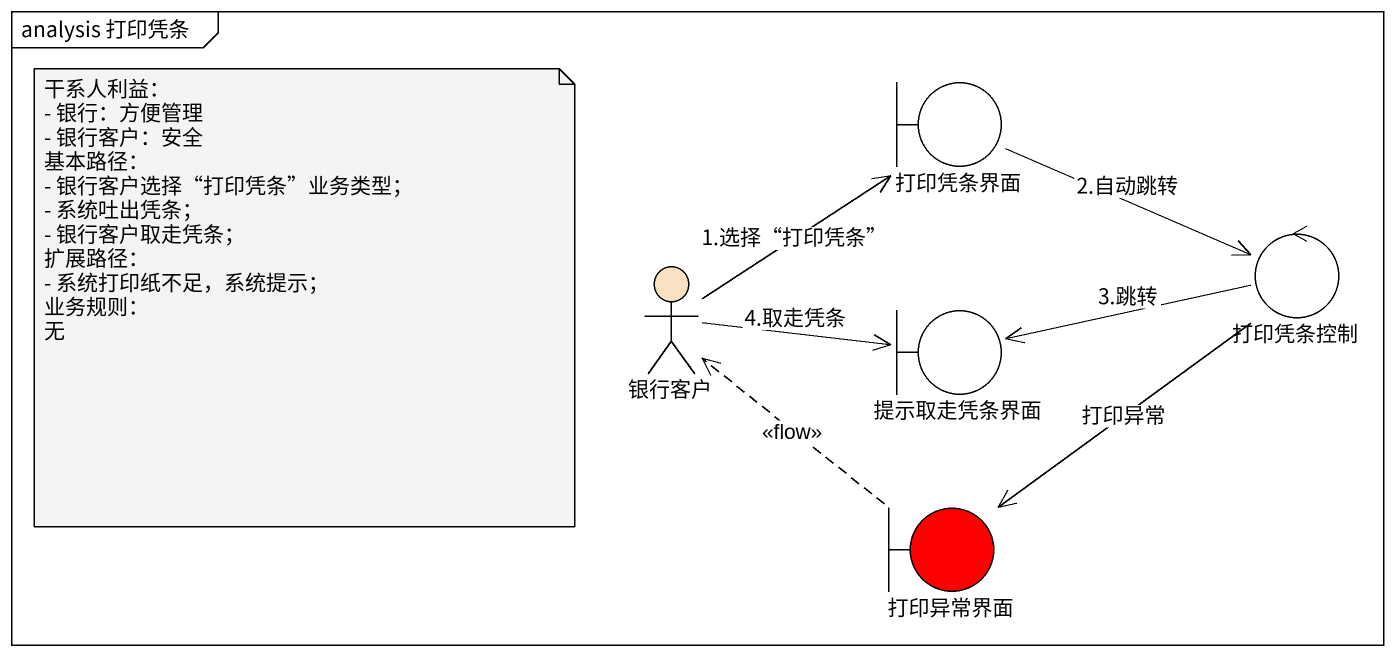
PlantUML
@startuml
mainframe analysis 打印凭条
boundary 打印凭条界面
control 打印凭条控制
actor 银行客户 #F8E2C1
boundary 提示取走凭条界面
boundary 打印异常界面 #FF0000
打印凭条界面 -right-> 打印凭条控制 : 2.自动跳转
打印凭条控制 -left-> 提示取走凭条界面 : 3.跳转
打印凭条控制 --> 打印异常界面 : 打印异常
银行客户 -up-> 打印凭条界面 : 1.选择“打印凭条”
银行客户 -right-> 提示取走凭条界面 : 4.取走凭条
打印异常界面 .up.> 银行客户 : <<flow>>
note as N1
  干系人利益：
  - 银行：方便管理
  - 银行客户：安全
  基本路径：
  - 银行客户选择“打印凭条”业务类型；
  - 系统吐出凭条；
  - 银行客户取走凭条；
  扩展路径：
  - 系统打印纸不足，系统提示；
  业务规则：
  无
end note
@enduml
